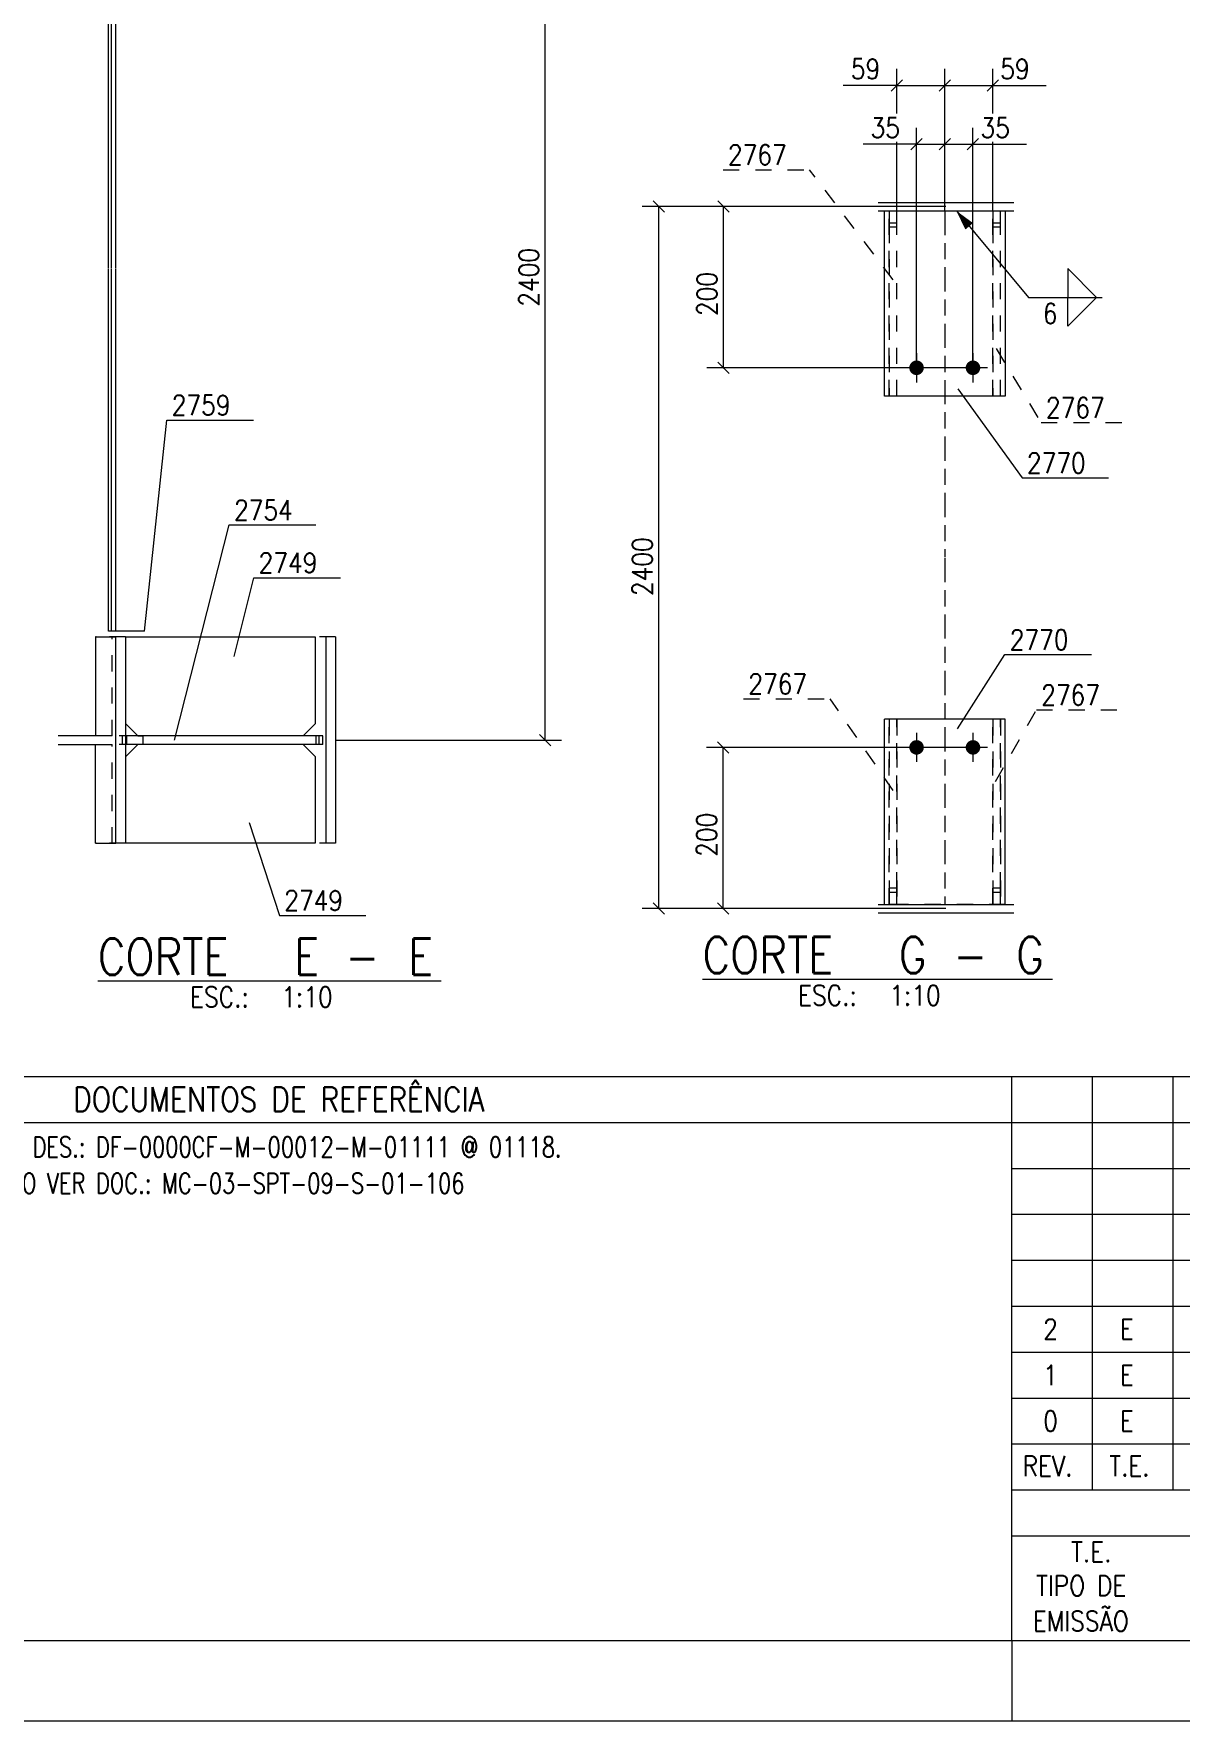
# Model space of a CAD drawing. Header units: millimetres. Extents: x 2 to 845, y 5 to 599.
# Drawn here: x 353.6 to 495.9, y 5 to 214.4 of the extents above; entities that cross this region are included whole.
import ezdxf

# ---------------------------------------------------------------- set-up
doc = ezdxf.new("R2010")
doc.units = ezdxf.units.MM
for name, pattern in [('XKITLINE00', [0]), ('XKITLINE02', [4, 2, -2]), ('XKITLINE06', [7, 3, -1, 2, -1])]:
    doc.linetypes.add(name, pattern=pattern)
for name, color, linetype, lineweight in [('Cota', 4, 'Continuous', 0), ('Marca da peça', 2, 'Continuous', 0), ('Objeto gráfico', 3, 'Continuous', 0), ('Outro tipo de objeto', 7, 'Continuous', 0), ('Parafuso', 3, 'Continuous', 0), ('Peça', 2, 'Continuous', 0), ('Solda', 1, 'Continuous', 0)]:
    doc.layers.add(name, color=color, linetype=linetype, lineweight=lineweight)
doc.styles.add('ROMANS', font='ROMANS__.TTF')
doc.styles.add('SIMPLEX', font='SIMPLEX_.TTF')

msp = doc.modelspace()

# ---------------------------------------------------------------- hatches: boundary and pattern name
at = {"layer": 'Parafuso'}
for points in [[(463.12, 172.04), (463.08, 172.04), (463.03, 172.04), (462.99, 172.05), (462.95, 172.06), (462.9, 172.07), (462.86, 172.09), (462.82, 172.1), (462.78, 172.12), (462.74, 172.14), (462.7, 172.16), (462.66, 172.19), (462.63, 172.21), (462.59, 172.24), (462.56, 172.27), (462.53, 172.3), (462.5, 172.33), (462.47, 172.36), (462.44, 172.4), (462.42, 172.43), (462.39, 172.47), (462.37, 172.51), (462.35, 172.55), (462.33, 172.59), (462.32, 172.63), (462.3, 172.67), (462.29, 172.72), (462.28, 172.76), (462.27, 172.8), (462.27, 172.85), (462.27, 172.89), (462.26, 172.93), (462.27, 172.98), (462.27, 173.02), (462.27, 173.07), (462.28, 173.11), (462.29, 173.15), (462.3, 173.2), (462.32, 173.24), (462.33, 173.28), (462.35, 173.32), (462.37, 173.36), (462.39, 173.4), (462.42, 173.43), (462.44, 173.47), (462.47, 173.51), (462.5, 173.54), (462.53, 173.57), (462.56, 173.6), (462.59, 173.63), (462.63, 173.66), (462.66, 173.68), (462.7, 173.71), (462.74, 173.73), (462.78, 173.75), (462.82, 173.77), (462.86, 173.78), (462.9, 173.8), (462.95, 173.81), (462.99, 173.82), (463.03, 173.82), (463.08, 173.83), (463.12, 173.83), (463.16, 173.83), (463.21, 173.83), (463.25, 173.83), (463.3, 173.82), (463.34, 173.82), (463.38, 173.81), (463.43, 173.8), (463.47, 173.78), (463.51, 173.77), (463.55, 173.75), (463.59, 173.73), (463.63, 173.71), (463.66, 173.68), (463.7, 173.66), (463.74, 173.63), (463.77, 173.6), (463.8, 173.57), (463.83, 173.54), (463.86, 173.51), (463.89, 173.47), (463.91, 173.43), (463.94, 173.4), (463.96, 173.36), (463.98, 173.32), (464, 173.28), (464.01, 173.24), (464.03, 173.2), (464.04, 173.15), (464.05, 173.11), (464.06, 173.07), (464.06, 173.02), (464.06, 172.98), (464.06, 172.93), (464.06, 172.89), (464.06, 172.85), (464.06, 172.8), (464.05, 172.76), (464.04, 172.72), (464.03, 172.67), (464.01, 172.63), (464, 172.59), (463.98, 172.55), (463.96, 172.51), (463.94, 172.47), (463.91, 172.43), (463.89, 172.4), (463.86, 172.36), (463.83, 172.33), (463.8, 172.3), (463.77, 172.27), (463.74, 172.24), (463.7, 172.21), (463.66, 172.19), (463.63, 172.16), (463.59, 172.14), (463.55, 172.12), (463.51, 172.1), (463.47, 172.09), (463.43, 172.07), (463.38, 172.06), (463.34, 172.05), (463.3, 172.04), (463.25, 172.04), (463.21, 172.04), (463.16, 172.03)], [(470.12, 172.04), (470.08, 172.04), (470.03, 172.04), (469.99, 172.05), (469.95, 172.06), (469.9, 172.07), (469.86, 172.09), (469.82, 172.1), (469.78, 172.12), (469.74, 172.14), (469.7, 172.16), (469.66, 172.19), (469.63, 172.21), (469.59, 172.24), (469.56, 172.27), (469.53, 172.3), (469.5, 172.33), (469.47, 172.36), (469.44, 172.4), (469.42, 172.43), (469.39, 172.47), (469.37, 172.51), (469.35, 172.55), (469.33, 172.59), (469.32, 172.63), (469.3, 172.67), (469.29, 172.72), (469.28, 172.76), (469.27, 172.8), (469.27, 172.85), (469.27, 172.89), (469.26, 172.93), (469.27, 172.98), (469.27, 173.02), (469.27, 173.07), (469.28, 173.11), (469.29, 173.15), (469.3, 173.2), (469.32, 173.24), (469.33, 173.28), (469.35, 173.32), (469.37, 173.36), (469.39, 173.4), (469.42, 173.43), (469.44, 173.47), (469.47, 173.51), (469.5, 173.54), (469.53, 173.57), (469.56, 173.6), (469.59, 173.63), (469.63, 173.66), (469.66, 173.68), (469.7, 173.71), (469.74, 173.73), (469.78, 173.75), (469.82, 173.77), (469.86, 173.78), (469.9, 173.8), (469.95, 173.81), (469.99, 173.82), (470.03, 173.82), (470.08, 173.83), (470.12, 173.83), (470.16, 173.83), (470.21, 173.83), (470.25, 173.83), (470.3, 173.82), (470.34, 173.82), (470.38, 173.81), (470.43, 173.8), (470.47, 173.78), (470.51, 173.77), (470.55, 173.75), (470.59, 173.73), (470.63, 173.71), (470.66, 173.68), (470.7, 173.66), (470.74, 173.63), (470.77, 173.6), (470.8, 173.57), (470.83, 173.54), (470.86, 173.51), (470.89, 173.47), (470.91, 173.43), (470.94, 173.4), (470.96, 173.36), (470.98, 173.32), (471, 173.28), (471.01, 173.24), (471.03, 173.2), (471.04, 173.15), (471.05, 173.11), (471.06, 173.07), (471.06, 173.02), (471.06, 172.98), (471.06, 172.93), (471.06, 172.89), (471.06, 172.85), (471.06, 172.8), (471.05, 172.76), (471.04, 172.72), (471.03, 172.67), (471.01, 172.63), (471, 172.59), (470.98, 172.55), (470.96, 172.51), (470.94, 172.47), (470.91, 172.43), (470.89, 172.4), (470.86, 172.36), (470.83, 172.33), (470.8, 172.3), (470.77, 172.27), (470.74, 172.24), (470.7, 172.21), (470.66, 172.19), (470.63, 172.16), (470.59, 172.14), (470.55, 172.12), (470.51, 172.1), (470.47, 172.09), (470.43, 172.07), (470.38, 172.06), (470.34, 172.05), (470.3, 172.04), (470.25, 172.04), (470.21, 172.04), (470.16, 172.03)], [(463.12, 124.94), (463.08, 124.94), (463.03, 124.94), (462.99, 124.95), (462.95, 124.96), (462.9, 124.97), (462.86, 124.99), (462.82, 125), (462.78, 125.02), (462.74, 125.04), (462.7, 125.06), (462.66, 125.09), (462.63, 125.11), (462.59, 125.14), (462.56, 125.17), (462.53, 125.2), (462.5, 125.23), (462.47, 125.26), (462.44, 125.3), (462.42, 125.33), (462.39, 125.37), (462.37, 125.41), (462.35, 125.45), (462.33, 125.49), (462.32, 125.53), (462.3, 125.57), (462.29, 125.62), (462.28, 125.66), (462.27, 125.7), (462.27, 125.75), (462.27, 125.79), (462.26, 125.83), (462.27, 125.88), (462.27, 125.92), (462.27, 125.97), (462.28, 126.01), (462.29, 126.05), (462.3, 126.1), (462.32, 126.14), (462.33, 126.18), (462.35, 126.22), (462.37, 126.26), (462.39, 126.3), (462.42, 126.33), (462.44, 126.37), (462.47, 126.41), (462.5, 126.44), (462.53, 126.47), (462.56, 126.5), (462.59, 126.53), (462.63, 126.56), (462.66, 126.58), (462.7, 126.61), (462.74, 126.63), (462.78, 126.65), (462.82, 126.67), (462.86, 126.68), (462.9, 126.7), (462.95, 126.71), (462.99, 126.72), (463.03, 126.72), (463.08, 126.73), (463.12, 126.73), (463.16, 126.73), (463.21, 126.73), (463.25, 126.73), (463.3, 126.72), (463.34, 126.72), (463.38, 126.71), (463.43, 126.7), (463.47, 126.68), (463.51, 126.67), (463.55, 126.65), (463.59, 126.63), (463.63, 126.61), (463.66, 126.58), (463.7, 126.56), (463.74, 126.53), (463.77, 126.5), (463.8, 126.47), (463.83, 126.44), (463.86, 126.41), (463.89, 126.37), (463.91, 126.33), (463.94, 126.3), (463.96, 126.26), (463.98, 126.22), (464, 126.18), (464.01, 126.14), (464.03, 126.1), (464.04, 126.05), (464.05, 126.01), (464.06, 125.97), (464.06, 125.92), (464.06, 125.88), (464.06, 125.83), (464.06, 125.79), (464.06, 125.75), (464.06, 125.7), (464.05, 125.66), (464.04, 125.62), (464.03, 125.57), (464.01, 125.53), (464, 125.49), (463.98, 125.45), (463.96, 125.41), (463.94, 125.37), (463.91, 125.33), (463.89, 125.3), (463.86, 125.26), (463.83, 125.23), (463.8, 125.2), (463.77, 125.17), (463.74, 125.14), (463.7, 125.11), (463.66, 125.09), (463.63, 125.06), (463.59, 125.04), (463.55, 125.02), (463.51, 125), (463.47, 124.99), (463.43, 124.97), (463.38, 124.96), (463.34, 124.95), (463.3, 124.94), (463.25, 124.94), (463.21, 124.94), (463.16, 124.93)], [(470.12, 124.94), (470.08, 124.94), (470.03, 124.94), (469.99, 124.95), (469.95, 124.96), (469.9, 124.97), (469.86, 124.99), (469.82, 125), (469.78, 125.02), (469.74, 125.04), (469.7, 125.06), (469.66, 125.09), (469.63, 125.11), (469.59, 125.14), (469.56, 125.17), (469.53, 125.2), (469.5, 125.23), (469.47, 125.26), (469.44, 125.3), (469.42, 125.33), (469.39, 125.37), (469.37, 125.41), (469.35, 125.45), (469.33, 125.49), (469.32, 125.53), (469.3, 125.57), (469.29, 125.62), (469.28, 125.66), (469.27, 125.7), (469.27, 125.75), (469.27, 125.79), (469.26, 125.83), (469.27, 125.88), (469.27, 125.92), (469.27, 125.97), (469.28, 126.01), (469.29, 126.05), (469.3, 126.1), (469.32, 126.14), (469.33, 126.18), (469.35, 126.22), (469.37, 126.26), (469.39, 126.3), (469.42, 126.33), (469.44, 126.37), (469.47, 126.41), (469.5, 126.44), (469.53, 126.47), (469.56, 126.5), (469.59, 126.53), (469.63, 126.56), (469.66, 126.58), (469.7, 126.61), (469.74, 126.63), (469.78, 126.65), (469.82, 126.67), (469.86, 126.68), (469.9, 126.7), (469.95, 126.71), (469.99, 126.72), (470.03, 126.72), (470.08, 126.73), (470.12, 126.73), (470.16, 126.73), (470.21, 126.73), (470.25, 126.73), (470.3, 126.72), (470.34, 126.72), (470.38, 126.71), (470.43, 126.7), (470.47, 126.68), (470.51, 126.67), (470.55, 126.65), (470.59, 126.63), (470.63, 126.61), (470.66, 126.58), (470.7, 126.56), (470.74, 126.53), (470.77, 126.5), (470.8, 126.47), (470.83, 126.44), (470.86, 126.41), (470.89, 126.37), (470.91, 126.33), (470.94, 126.3), (470.96, 126.26), (470.98, 126.22), (471, 126.18), (471.01, 126.14), (471.03, 126.1), (471.04, 126.05), (471.05, 126.01), (471.06, 125.97), (471.06, 125.92), (471.06, 125.88), (471.06, 125.83), (471.06, 125.79), (471.06, 125.75), (471.06, 125.7), (471.05, 125.66), (471.04, 125.62), (471.03, 125.57), (471.01, 125.53), (471, 125.49), (470.98, 125.45), (470.96, 125.41), (470.94, 125.37), (470.91, 125.33), (470.89, 125.3), (470.86, 125.26), (470.83, 125.23), (470.8, 125.2), (470.77, 125.17), (470.74, 125.14), (470.7, 125.11), (470.66, 125.09), (470.63, 125.06), (470.59, 125.04), (470.55, 125.02), (470.51, 125), (470.47, 124.99), (470.43, 124.97), (470.38, 124.96), (470.34, 124.95), (470.3, 124.94), (470.25, 124.94), (470.21, 124.94), (470.16, 124.93)]]:
    msp.add_hatch(color=7, dxfattribs=at).paths.add_polyline_path(points, flags=17)
at = {"layer": 'Solda'}
msp.add_hatch(color=7, dxfattribs=at).paths.add_polyline_path([(468.1, 192.41), (470.18, 190.89), (469.22, 190.09)], flags=17)

# ---------------------------------------------------------------- linework, layer by layer
at = {"layer": 'Cota', "color": 7, "linetype": 'XKITLINE00', "lineweight": 0}
for p, q in [((417.1, 126.74), (417.1, 243.84)), ((460.72, 204.47), (460.72, 210.02)), ((466.67, 192.41), (466.67, 210.02)), ((466.67, 192.41), (466.67, 210.02)), ((472.62, 204.47), (472.62, 210.02)), ((460.72, 207.97), (454.07, 207.97)), ((460.72, 207.97), (454.07, 207.97)), ((461.42, 208.67), (460.01, 207.26)), ((460.72, 207.97), (466.67, 207.97)), ((467.37, 208.67), (465.96, 207.26)), ((467.37, 208.67), (465.96, 207.26)), ((466.67, 207.97), (472.62, 207.97)), ((473.32, 208.67), (471.91, 207.26)), ((472.62, 207.97), (479.26, 207.97)), ((472.62, 207.97), (479.26, 207.97)), ((463.87, 201.37), (462.46, 199.96)), ((463.16, 172.93), (463.16, 202.72)), ((467.37, 201.37), (465.96, 199.96)), ((467.37, 201.37), (465.96, 199.96)), ((466.67, 192.41), (466.67, 202.72)), ((466.67, 192.41), (466.67, 202.72)), ((470.87, 201.37), (469.46, 199.96)), ((470.16, 172.93), (470.16, 202.72)), ((463.16, 200.67), (456.52, 200.67)), ((463.16, 200.67), (456.52, 200.67)), ((460.72, 192.41), (460.72, 200.97)), ((463.16, 200.67), (466.67, 200.67)), ((466.67, 200.67), (470.16, 200.67)), ((470.16, 200.67), (476.81, 200.67)), ((470.16, 200.67), (476.81, 200.67)), ((472.62, 192.41), (472.62, 200.97)), ((466.79, 192.93), (429.13, 192.93)), ((430.47, 193.64), (431.89, 192.23)), ((431.18, 105.83), (431.18, 192.93)), ((466.79, 192.93), (437.16, 192.93)), ((438.51, 193.64), (439.92, 192.23)), ((439.21, 172.93), (439.21, 192.93)), ((470.16, 172.93), (437.16, 172.93)), ((438.51, 173.64), (439.92, 172.23)), ((391.07, 126.74), (419.1, 126.74)), ((416.39, 127.45), (417.8, 126.03)), ((470.16, 125.83), (437.12, 125.83)), ((438.46, 126.54), (439.87, 125.13)), ((439.17, 105.83), (439.17, 125.83)), ((466.79, 105.83), (429.13, 105.83)), ((430.47, 106.54), (431.89, 105.13)), ((466.79, 105.83), (437.12, 105.83)), ((438.46, 106.54), (439.87, 105.13))]:
    msp.add_line(p, q, dxfattribs=at)
at = {"layer": 'Cota', "color": 3}
for p in [(460.72, 207.97), (466.67, 207.97), (466.67, 207.97), (472.62, 207.97), (463.16, 200.67), (466.67, 200.67), (466.67, 200.67), (470.16, 200.67), (431.18, 192.93), (439.21, 192.93), (439.21, 172.93), (417.1, 126.74), (439.17, 125.83), (431.18, 105.83), (439.17, 105.83)]:
    msp.add_point(p, dxfattribs=at)
at = {"layer": 'Marca da peça', "color": 7, "linetype": 'XKITLINE02', "lineweight": 0}
for p, q in [((439.16, 197.51), (449.9, 197.51)), ((460.28, 183.84), (449.9, 197.51)), ((473.03, 175.32), (478.62, 166.14)), ((478.62, 166.14), (489.36, 166.14)), ((441.69, 131.86), (452.43, 131.86)), ((460.28, 120.47), (452.43, 131.86)), ((472.98, 121.59), (478.03, 130.49)), ((478.03, 130.49), (488.77, 130.49))]:
    msp.add_line(p, q, dxfattribs=at)
at = {"layer": 'Marca da peça', "color": 7, "linetype": 'XKITLINE00', "lineweight": 0}
for p, q in [((468.29, 170.31), (476.26, 159.27)), ((367.37, 140.24), (370.15, 166.45)), ((370.15, 166.45), (380.89, 166.45)), ((476.26, 159.27), (487, 159.27)), ((371.09, 126.73), (377.88, 153.43)), ((377.88, 153.43), (388.62, 153.43)), ((378.49, 137.13), (380.93, 146.88)), ((380.93, 146.88), (391.67, 146.88)), ((468.24, 128.12), (474.13, 137.34)), ((474.13, 137.34), (484.87, 137.34)), ((380.37, 116.5), (384.11, 104.99)), ((384.11, 104.99), (394.85, 104.99))]:
    msp.add_line(p, q, dxfattribs=at)
at = {"layer": 'Objeto gráfico', "color": 7, "linetype": 'XKITLINE06', "lineweight": 0}
for p, q in [((466.67, 192.41), (466.67, 149.43)), ((466.67, 149.33), (466.67, 106.36))]:
    msp.add_line(p, q, dxfattribs=at)
at = {"layer": 'Outro tipo de objeto', "color": 1, "linetype": 'XKITLINE00', "lineweight": 0}
for p, q in [((361.57, 96.86), (404.16, 96.86)), ((436.6, 97.06), (480.02, 97.06))]:
    msp.add_line(p, q, dxfattribs=at)
at = {"layer": 'Outro tipo de objeto', "color": 5, "linetype": 'XKITLINE00', "lineweight": 0}
for p, q in [((29, 85), (835, 85)), ((475, 15), (475, 85))]:
    msp.add_line(p, q, dxfattribs=at)
at = {"layer": 'Outro tipo de objeto', "color": 3, "linetype": 'XKITLINE00', "lineweight": 0}
for p, q in [((485, 33.7), (485, 85)), ((495, 33.7), (495, 85))]:
    msp.add_line(p, q, dxfattribs=at)
at = {"layer": 'Outro tipo de objeto', "color": 4, "linetype": 'XKITLINE00', "lineweight": 0}
for p, q in [((29, 79.3), (475, 79.3)), ((475, 39.4), (660, 39.4)), ((475, 33.7), (660, 33.7)), ((475, 28), (660, 28))]:
    msp.add_line(p, q, dxfattribs=at)
at = {"layer": 'Outro tipo de objeto', "color": 7, "linetype": 'XKITLINE00', "lineweight": 0}
for p, q in [((475, 79.3), (660, 79.3)), ((475, 73.6), (660, 73.6)), ((475, 67.9), (660, 67.9)), ((475, 62.2), (660, 62.2)), ((475, 56.5), (660, 56.5)), ((475, 50.8), (660, 50.8)), ((475, 45.1), (660, 45.1)), ((4.04, 5.04), (845, 5.04))]:
    msp.add_line(p, q, dxfattribs=at)
at = {"layer": 'Outro tipo de objeto', "color": 6, "linetype": 'XKITLINE00', "lineweight": 0}
msp.add_line((29, 15), (835, 15), dxfattribs=at)
at = {"layer": 'Outro tipo de objeto', "color": 2, "linetype": 'XKITLINE00', "lineweight": 0}
msp.add_line((475, 15), (475, 5), dxfattribs=at)
at = {"layer": 'Parafuso', "color": 7, "linetype": 'XKITLINE00', "lineweight": 0}
for p, q in [((463.16, 174.73), (463.16, 171.13)), ((470.16, 174.73), (470.16, 171.13)), ((464.96, 172.93), (461.36, 172.93)), ((471.96, 172.93), (468.36, 172.93)), ((464.96, 125.83), (461.36, 125.83)), ((463.16, 127.63), (463.16, 124.03)), ((471.96, 125.83), (468.36, 125.83)), ((470.16, 127.63), (470.16, 124.03))]:
    msp.add_line(p, q, dxfattribs=at)
at = {"layer": 'Peça', "color": 4, "linetype": 'XKITLINE00', "lineweight": 0}
for p, q in [((362.92, 185.34), (362.92, 230.34)), ((363.28, 185.34), (363.28, 230.34)), ((363.79, 185.34), (363.79, 230.34)), ((458.41, 193.46), (475.25, 193.46)), ((458.41, 192.41), (475.25, 192.41)), ((459.17, 169.43), (459.17, 192.41)), ((474.17, 192.41), (474.17, 169.43)), ((362.92, 140.24), (362.92, 185.24)), ((363.28, 140.24), (363.28, 185.24)), ((363.79, 140.24), (363.79, 185.24)), ((474.17, 169.43), (459.17, 169.43)), ((361.36, 139.54), (361.3, 139.54)), ((361.3, 139.54), (363.83, 139.54)), ((361.3, 139.54), (361.3, 127.26)), ((367.37, 140.24), (362.92, 140.24)), ((365.02, 139.54), (363.81, 139.54)), ((363.83, 113.94), (363.83, 139.54)), ((363.83, 113.94), (363.83, 139.54)), ((365.02, 139.54), (365.02, 113.94)), ((365.03, 128.76), (365.03, 139.54)), ((365.03, 139.54), (388.56, 139.54)), ((388.56, 139.54), (388.56, 128.76)), ((391.07, 139.54), (389.08, 139.54)), ((389.88, 139.54), (389.88, 113.94)), ((391.07, 139.54), (391.07, 113.94)), ((366.53, 127.26), (365.03, 128.76)), ((388.56, 128.76), (387.06, 127.26)), ((459.17, 106.36), (459.17, 129.33)), ((474.17, 129.33), (459.17, 129.33)), ((474.17, 106.36), (474.17, 129.33)), ((361.36, 127.26), (356.65, 127.26)), ((356.65, 126.21), (361.3, 126.21)), ((361.3, 126.21), (361.36, 126.21)), ((361.3, 113.94), (361.3, 126.21)), ((366.53, 127.26), (365.02, 127.26)), ((366.53, 126.21), (365.02, 126.21)), ((365.03, 124.71), (366.53, 126.21)), ((365.19, 126.21), (365.19, 127.26)), ((366.53, 127.26), (367.21, 127.26)), ((367.21, 126.21), (366.53, 126.21)), ((367.21, 127.26), (367.18, 127.26)), ((389.51, 126.21), (367.18, 126.21)), ((389.51, 127.26), (367.21, 127.26)), ((367.21, 126.21), (367.21, 127.26)), ((387.06, 126.21), (388.56, 124.71)), ((388.66, 126.21), (388.66, 127.26)), ((389.04, 126.21), (389.04, 127.26)), ((389.51, 126.21), (389.51, 127.26)), ((365.03, 113.94), (365.03, 124.71)), ((388.56, 124.71), (388.56, 113.94)), ((361.36, 113.94), (361.3, 113.94)), ((361.3, 113.94), (363.83, 113.94)), ((365.02, 113.94), (363.81, 113.94)), ((388.56, 113.94), (365.03, 113.94)), ((391.07, 113.94), (389.08, 113.94)), ((458.41, 106.36), (475.25, 106.36)), ((458.41, 105.31), (475.25, 105.31))]:
    msp.add_line(p, q, dxfattribs=at)
at = {"layer": 'Peça', "color": 7, "linetype": 'XKITLINE02', "lineweight": 0}
for p, q in [((459.17, 192.41), (474.17, 192.41)), ((459.77, 192.41), (459.77, 190.41)), ((459.77, 169.43), (459.77, 192.41)), ((459.77, 192.41), (459.77, 192.41)), ((459.77, 192.41), (460.72, 192.41)), ((459.77, 190.91), (460.72, 190.91)), ((460.72, 190.41), (460.72, 192.41)), ((460.72, 169.43), (460.72, 192.41)), ((472.62, 192.41), (472.62, 190.41)), ((472.62, 169.43), (472.62, 192.41)), ((472.62, 192.41), (472.62, 192.41)), ((472.62, 192.41), (473.57, 192.41)), ((472.62, 190.91), (473.57, 190.91)), ((473.57, 190.41), (473.57, 192.41)), ((473.57, 169.43), (473.57, 192.41)), ((459.77, 190.41), (459.77, 169.43)), ((459.77, 190.41), (460.72, 190.41)), ((460.72, 169.43), (460.72, 190.41)), ((472.62, 190.41), (472.62, 169.43)), ((472.62, 190.41), (473.57, 190.41)), ((473.57, 169.43), (473.57, 190.41)), ((459.77, 169.43), (459.77, 169.43)), ((460.72, 169.43), (459.77, 169.43)), ((472.62, 169.43), (472.62, 169.43)), ((473.57, 169.43), (472.62, 169.43)), ((363.81, 139.54), (363.03, 139.54)), ((363.37, 127.26), (363.37, 139.54)), ((460.72, 129.33), (459.77, 129.33)), ((459.77, 129.33), (459.77, 108.36)), ((459.77, 106.36), (459.77, 129.33)), ((460.72, 108.36), (460.72, 129.33)), ((460.72, 129.33), (460.72, 129.33)), ((460.72, 129.33), (460.72, 106.36)), ((473.57, 129.33), (472.62, 129.33)), ((472.62, 129.33), (472.62, 108.36)), ((472.62, 106.36), (472.62, 129.33)), ((473.57, 108.36), (473.57, 129.33)), ((473.57, 129.33), (473.57, 129.33)), ((473.57, 129.33), (473.57, 106.36)), ((363.37, 127.26), (361.36, 127.26)), ((361.36, 126.21), (363.37, 126.21)), ((363.37, 113.94), (363.37, 126.21)), ((365.02, 127.26), (364.21, 127.26)), ((365.02, 126.21), (364.21, 126.21)), ((364.65, 126.21), (364.65, 127.26)), ((367.18, 127.26), (366.53, 127.26)), ((366.8, 126.21), (366.53, 126.21)), ((367.18, 126.21), (366.8, 126.21)), ((387.06, 127.26), (367.21, 127.26)), ((387.06, 126.21), (367.21, 126.21)), ((363.81, 113.94), (363.03, 113.94)), ((460.72, 108.36), (459.77, 108.36)), ((459.77, 108.36), (459.77, 106.36)), ((459.77, 107.86), (460.72, 107.86)), ((460.72, 106.36), (460.72, 108.36)), ((473.57, 108.36), (472.62, 108.36)), ((472.62, 108.36), (472.62, 106.36)), ((472.62, 107.86), (473.57, 107.86)), ((473.57, 106.36), (473.57, 108.36)), ((474.17, 106.36), (459.17, 106.36)), ((460.72, 106.36), (459.77, 106.36)), ((460.72, 106.36), (460.72, 106.36)), ((473.57, 106.36), (472.62, 106.36)), ((473.57, 106.36), (473.57, 106.36))]:
    msp.add_line(p, q, dxfattribs=at)
at = {"layer": 'Solda', "color": 7, "linetype": 'XKITLINE00', "lineweight": 0}
for p, q in [((468.1, 192.41), (477.07, 181.67)), ((477.07, 181.67), (486.21, 181.67))]:
    msp.add_line(p, q, dxfattribs=at)
at = {"layer": 'Solda', "color": 3, "linetype": 'XKITLINE00', "lineweight": 0}
for p, q in [((485.49, 181.67), (481.92, 185.24)), ((481.92, 185.24), (481.92, 181.67)), ((481.92, 181.67), (485.49, 181.67)), ((481.92, 181.67), (485.49, 181.67)), ((485.49, 181.67), (481.92, 178.1)), ((481.92, 178.1), (481.92, 181.67))]:
    msp.add_line(p, q, dxfattribs=at)

# ---------------------------------------------------------------- texts
at = {"layer": 'Cota', "color": 3, "style": 'ROMANS', "width": 0.85}
for s, p in [('59', (455.01, 208.77)), ('59', (473.55, 208.77)), ('35', (457.46, 201.47)), ('35', (471.1, 201.47))]:
    msp.add_text(s, height=2.5, dxfattribs=at).set_placement(p)
for s, p in [('2400', (416.3, 180.52)), ('200', (438.41, 179.36)), ('2400', (430.38, 144.61)), ('200', (438.37, 112.26))]:
    msp.add_text(s, height=2.5, rotation=90.0002, dxfattribs=at).set_placement(p)
at = {"layer": 'Marca da peça', "color": 4, "style": 'ROMANS', "width": 0.85}
for s, p in [('2767', (439.76, 198.11)), ('2759', (370.75, 167.05)), ('2767', (479.22, 166.74)), ('2770', (476.86, 159.87)), ('2754', (378.48, 154.03)), ('2749', (381.53, 147.48)), ('2770', (474.73, 137.94)), ('2767', (442.29, 132.46)), ('2767', (478.63, 131.09)), ('2749', (384.71, 105.59))]:
    msp.add_text(s, height=2.5, dxfattribs=at).set_placement(p)
at = {"layer": 'Outro tipo de objeto', "color": 1, "style": 'ROMANS', "width": 0.85}
for s, p in [('CORTE', (361.57, 97.61)), ('E', (385.93, 97.61)), ('E', (400.07, 97.61)), ('CORTE', (436.6, 97.81)), ('G', (460.96, 97.81)), ('G', (475.52, 97.81)), ('-', (392.27, 97.61)), ('-', (467.71, 97.81))]:
    msp.add_text(s, height=4.5, dxfattribs=at).set_placement(p)
at = {"layer": 'Outro tipo de objeto', "color": 3, "style": 'ROMANS'}
for s, width, p in [('ESC.:', 0.85, (373.02, 93.61)), ('1:10', 0.85, (384.34, 93.61)), ('ESC.:', 0.85, (448.46, 93.81)), ('1:10', 0.85, (459.78, 93.81)), ('1 - PARA ARRANJO GERAL VER DES.: DF-0000CF-M-00012-M-01111 @ 01118.', 0.765, (311.5, 75)), ('2 - PARA MEMÓRIA DE CÁLCULO VER DOC.: MC-03-SPT-09-S-01-106', 0.765, (311.5, 70.5)), ('2', 0.85, (478.88, 52.4)), ('E', 0.85, (488.38, 52.4)), ('1', 0.85, (478.88, 46.7)), ('E', 0.85, (488.38, 46.7)), ('0', 0.85, (478.88, 41)), ('E', 0.85, (488.38, 41))]:
    msp.add_text(s, height=2.5, dxfattribs=dict(at, width=width)).set_placement(p)
at = {"layer": 'Outro tipo de objeto', "color": 5, "style": 'SIMPLEX', "width": 0.85}
msp.add_text('DOCUMENTOS DE REFERÊNCIA', height=3, dxfattribs=at).set_placement((358.52, 80.67))
at = {"layer": 'Outro tipo de objeto', "color": 4, "style": 'SIMPLEX', "width": 0.85}
for s, p in [('REV.', (476.31, 35.41)), ('T.E.', (487.08, 35.41)), ('T.E.', (482.34, 24.76)), ('TIPO DE', (477.99, 20.57)), ('EMISSÃO', (477.58, 16.17))]:
    msp.add_text(s, height=2.5, dxfattribs=at).set_placement(p)
at = {"layer": 'Solda', "color": 3, "style": 'ROMANS', "width": 0.85}
msp.add_text('6', height=2.5, dxfattribs=at).set_placement((478.82, 178.42))

doc.saveas('drawing.dxf')
